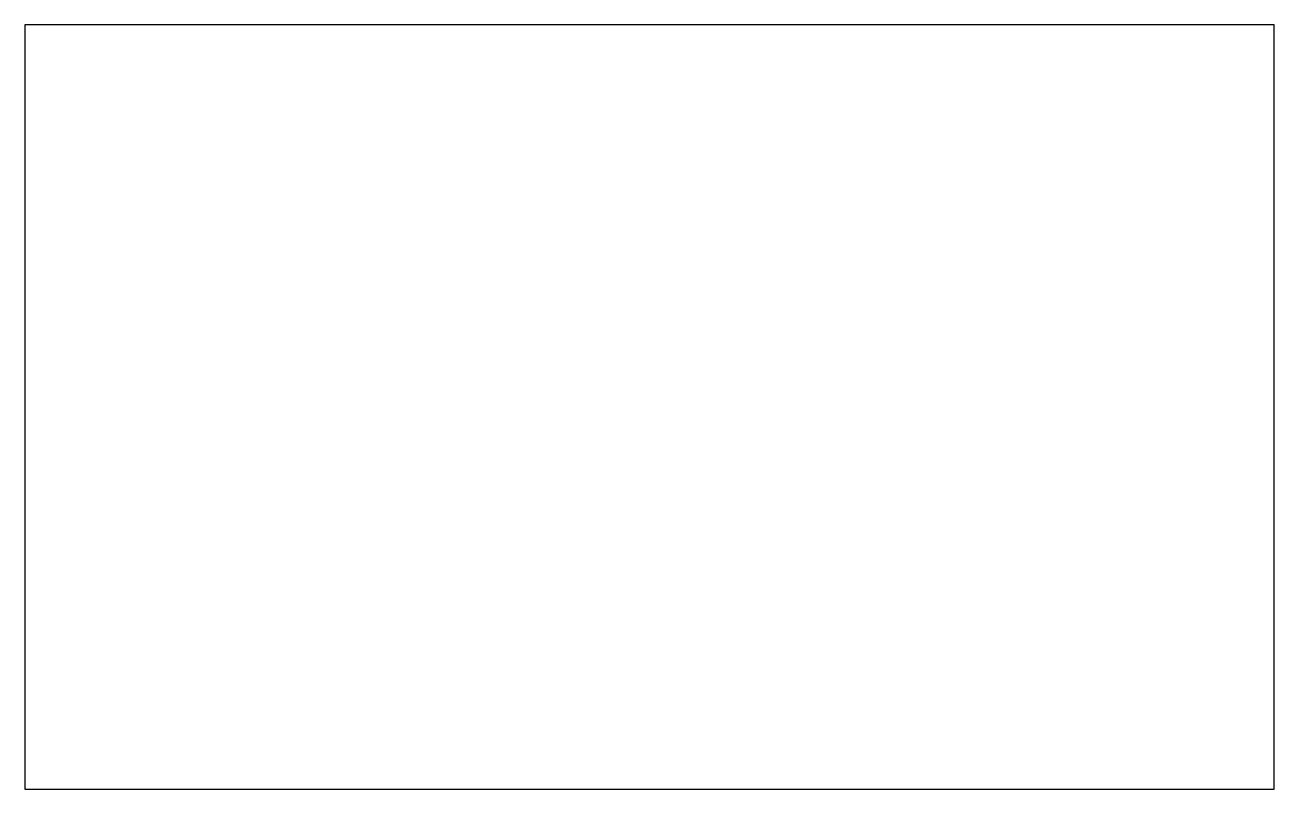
# Model space of a CAD drawing. Extents: x -296 to 296, y -181 to 181.
import ezdxf

# ---------------------------------------------------------------- set-up
doc = ezdxf.new("R2010")
doc.units = 0

msp = doc.modelspace()

# ---------------------------------------------------------------- linework, layer by layer
for p, q in [((296, 181), (-296, 181)), ((-296, 181), (-296, -181)), ((296, -181), (296, 181)), ((-296, -181), (296, -181))]:
    msp.add_line(p, q)

doc.saveas('drawing.dxf')
